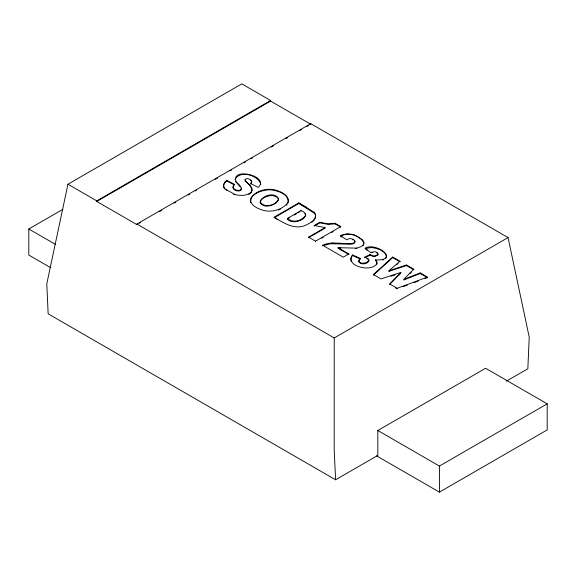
<?xml version="1.0" encoding="UTF-8"?>
<svg xmlns="http://www.w3.org/2000/svg" width="576" height="576" viewBox="0 0 576 576"><rect width="100%" height="100%" fill="white"/><g stroke="black" fill="none" stroke-linecap="round" stroke-linejoin="round"><path stroke-width="0.86" d="M506.34 381.19L527.839 368.777L529.236 337.154L508.061 237.586L334.217 337.954L334.202 449.914L335.592 479.772L377.82 455.393L377.82 430.495L485.611 368.266L547.2 403.826L547.2 429.905L439.416 492.134L376.61 455.875M288.41 201.449C287.755 193.68 277.805 190.764 271.231 189.907A14.99 8.654 0 0 0 267.415 189.914C260.878 190.757 251.95 193.392 250.43 200.693A14.119 8.15 0 0 0 250.726 202.558M260.849 184.601C258.919 175.421 239.738 169.618 235.044 179.525M386.474 256.853C385.985 250.769 377.626 248.558 372.557 247.687A10.944 6.322 0 0 0 369.979 247.694L365.177 248.674L367.186 250.337M270.612 100.498L96.768 200.866L96.768 201.456L270.612 101.088L270.612 100.498L241.805 83.866L67.961 184.234L46.786 283.802L48.161 313.826L335.592 479.772M315.259 218.47L315.475 215.021L314.165 212.292L298.915 202.874L274.061 217.224L277.74 219.643M288.295 202.032L287.935 203.047M305.741 215.05C302.148 220.932 292.91 223.524 287.438 218.398L287.438 218.995C292.817 226.678 315.086 216.317 301.032 210.55L287.438 218.398M376.654 264.614L376.884 262.462L375.408 259.913C400.284 260.964 376.884 241.769 365.177 248.083L370.548 252.518L374.746 251.683A3.722 2.146 0 0 1 375.617 251.856L377.309 252.684L378.007 253.793A2.902 1.678 0 0 1 377.921 254.254A3.089 1.786 0 0 1 377.726 254.578L375.826 255.694A3.96 2.29 0 0 1 375.026 255.859L373.702 255.917A4.133 2.383 0 0 1 372.686 255.794L370.051 254.563L364.774 257.191L364.774 257.782L370.051 255.154L373.392 256.486A4.572 2.642 0 0 0 374.76 256.478L377.791 255.089A3.046 1.757 0 0 0 377.957 254.772L377.993 254.614A3.139 1.814 0 0 0 377.971 254.174L377.604 253.548M386.194 257.602L385.546 258.487M359.107 260.309L358.812 261.763L360.065 263.081A5.112 2.952 0 0 0 360.821 263.455C363.55 264.434 367.286 263.736 368.827 261.13A4.14 2.39 0 0 0 368.885 260.503A3.816 2.203 0 0 0 368.662 259.927L367.877 259.135M233.374 186.235C230.645 190.764 242.827 193.363 241.193 188.021M245.059 179.964L245.232 181.267C249.278 184.075 256.003 191.347 248.674 194.472M362.938 245.765L363.715 244.512M314.748 219.182L313.733 220.601A28.894 16.682 0 0 1 311.81 222.25M359.165 261.763L358.848 260.194L360.346 258.408L352.555 254.966C344.498 266.364 371.671 272.642 376.812 263.707A8.1 4.673 0 0 0 377.014 262.829L376.625 261.346L375.408 259.913M352.555 254.966L350.662 258.797L351.209 261.59M286.33 205.258L287.107 204.379M389.628 284.544L400.925 272.981M399.996 261.238L388.836 270.756L406.498 264.989L413.741 269.172L403.754 279.389L420.221 272.916L427.478 277.106L397.152 288.295L389.628 283.946L400.925 272.39L380.93 278.928L373.392 274.572L392.702 257.026L399.996 261.238L399.996 261.828L392.702 257.616L392.702 257.026M409.997 273.593L411.242 272.318M359.244 260.129L360.346 259.006L352.555 255.557M251.568 181.404A4.054 2.34 0 0 1 251.726 182.527L250.567 184.111L250.567 183.514C254.347 180.547 247.19 176.875 244.958 179.539C245.988 183.542 255.427 187.207 250.898 192.298C246.132 196.524 239.242 195.581 233.539 194.335M392.702 257.616L373.392 275.17L373.392 274.572M226.901 180.468L226.901 181.066L234.641 185.018L234.641 184.421L226.901 180.468C222.523 182.556 222.638 188.23 226.85 190.325M390.146 270.23L388.836 271.346L406.498 265.579L413.741 269.762L413.741 269.172M396.713 264.629L398.03 263.513M234.641 184.421C230.717 186.602 234.648 190.483 237.823 190.339C245.052 190.822 239.494 184.313 236.21 182.102C230.011 166.277 270.497 176.198 258.221 187.438L250.567 183.514M226.901 181.066C224.323 182.599 222.077 186.206 224.59 188.834M50.508 267.602L28.8 255.067L28.8 228.996L62.921 209.297M96.768 201.456L136.908 224.626L136.908 224.035L310.745 123.667L508.061 237.586M139.234 223.279L140.789 222.386M159.415 211.63L161.741 210.29M174.161 203.119L175.709 202.226M188.129 195.055L189.677 194.155M195.113 191.023L196.661 190.123M215.287 179.374L217.62 178.027M230.033 170.856L231.588 169.963M244.008 162.792L245.556 161.899M250.992 158.76L252.54 157.867M271.166 147.11L273.499 145.764M285.912 138.6L287.467 137.7M299.88 130.536L301.435 129.636M306.864 126.497L308.419 125.604M274.838 217.368L298.915 203.472L306.821 207.439M287.438 218.995L289.706 217.685M294.235 215.071L296.503 213.761M298.008 212.89L299.52 212.018M314.28 225.475L319.867 222.25L327.514 223.776L335.081 223.279L340.798 226.584L315.533 241.171L308.542 237.132L308.542 237.722L325.058 228.19L325.058 227.592L314.28 225.475L314.28 226.066L319.867 222.84L328.471 224.424L335.081 223.87L340.798 227.174M308.542 237.132L325.058 227.592M321.66 238.226L323.194 237.341M331.61 232.481L333.144 231.595M377.82 430.495L439.416 466.056L547.2 403.826M278.64 209.974L280.512 209.16M403.754 279.979L420.221 273.506L426.751 277.279M403.049 286.711L407.261 285.156M414 282.672L418.212 281.117M424.951 278.626L427.478 277.697M322.546 245.808L330.286 243.756L351.259 244.174C352.879 244.152 356.285 242.798 354.578 240.754M390.931 276.25L395.093 274.889M371.664 252.684L372.42 252.461M355.306 248.638L361.202 246.593A9.814 5.666 0 0 0 363.902 243.281L363.888 242.071L362.506 239.731L354.283 234.749L347.407 233.654L340.373 235.519L346.752 239.854C351.562 235.807 360.137 242.971 350.518 243.655C341.266 243.958 331.337 241.222 322.546 245.218L343.246 257.17L348.854 253.937L338.069 247.709L338.069 248.299L348.854 254.527M357.034 248.134L338.069 247.709L340.654 248.076M331.855 243.014L334.57 243.518M364.774 257.191L368.194 258.804L368.892 260.201A4.241 2.448 0 0 1 368.69 260.849L366.07 262.764L362.534 263.261A4.104 2.369 0 0 1 361.469 263.074L360.281 262.613A5.321 3.074 0 0 1 359.496 262.087L359.172 261.77M352.526 239.609L353.34 239.897M274.061 217.224C283.853 223.128 295.978 231.048 307.411 224.309C311.681 222.502 318.672 217.26 314.165 212.292M225.59 189.245L234.9 194.45M270.612 101.088L310.745 124.258L310.745 123.667M395.647 288.014L397.152 288.886L397.152 288.295M67.961 184.234L96.768 200.866M136.908 224.035L334.217 337.954M28.8 228.996L55.75 244.548M314.604 213.401L298.915 203.472L298.915 202.874M376.841 252.965L377.258 253.238M341.791 237.074L340.373 236.11C348.264 232.013 360.173 235.116 363.953 243.194M250.632 180.418L251.23 180.972M235.375 181.188L240.034 186.653M304.862 213.638L305.698 214.963M439.416 466.056L439.416 492.134M420.221 272.916L420.221 273.506M406.498 264.989L406.498 265.579M370.051 254.563L370.051 255.154M335.081 223.279L335.081 223.87M319.867 222.25L319.867 222.84M315.533 241.171L315.533 241.762M301.032 210.55L301.032 211.147M383.314 259.963A7.481 4.32 0 0 1 382.91 260.129M367.142 258.703A5.998 3.463 0 0 1 367.524 258.912M278.568 198.842C276.444 205.402 263.146 208.836 260.1 201.391C262.771 195.206 275.083 191.707 278.568 198.842M278.575 199.663C276.818 204.127 270.871 206.158 266.321 206.15A6.127 3.535 0 0 1 264.874 205.92L262.375 204.948L260.626 203.53A5.998 3.463 0 0 1 260.136 202.486C260.827 198.007 266.789 196.272 270.72 195.516A6.494 3.751 0 0 1 272.614 195.53L276.66 196.891L278.446 198.842A6.61 3.816 0 0 1 278.575 199.663M251.179 197.597C248.227 205.222 258.89 209.16 264.542 210.679C272.822 212.292 282.319 209.592 287.669 202.882C290.714 195.17 279.792 191.102 274.061 189.706C265.853 188.222 256.32 190.742 251.179 197.597"/></g></svg>
